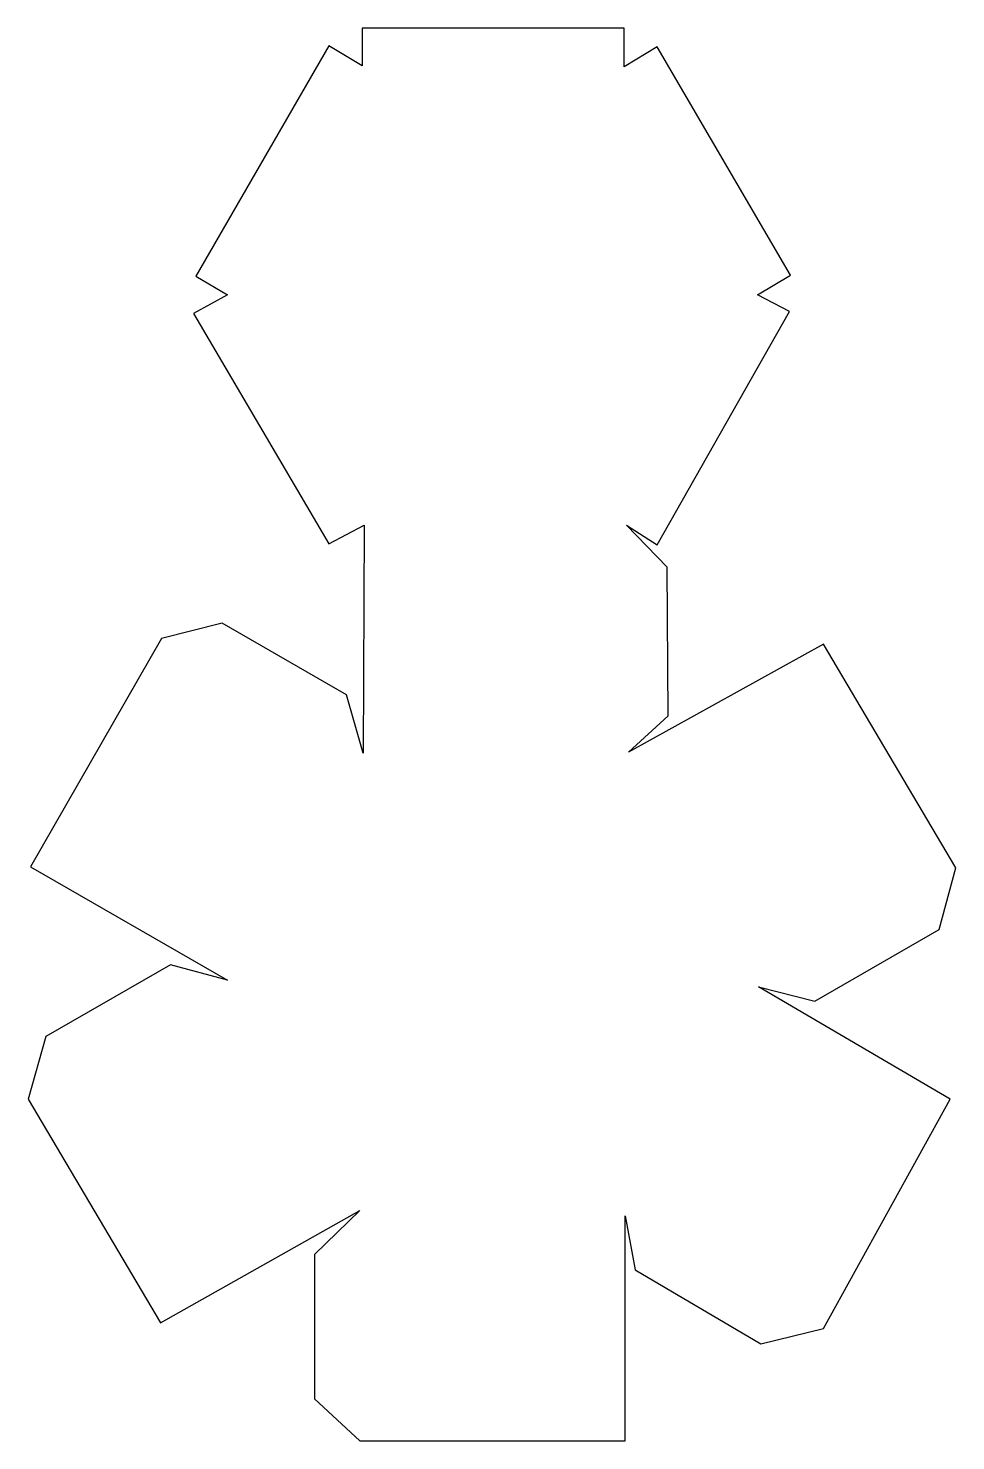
# Model space of a CAD drawing. Header units: centimetres. Extents: x -7.4 to 7.4, y -11.3 to 11.3.
import ezdxf

# ---------------------------------------------------------------- set-up
doc = ezdxf.new("R2010")
doc.units = ezdxf.units.CM
doc.header["$MEASUREMENT"] = 0
doc.layers.add('Camada 1', color=7, linetype='Continuous')

msp = doc.modelspace()

# ---------------------------------------------------------------- linework, layer by layer
at = {"layer": 'Camada 1'}
msp.add_open_spline([(-2.0869, 11.33631), (-2.0869, 11.33631), (2.12222, 11.33631), (2.12222, 11.33631), (2.12222, 11.33631), (2.12222, 11.33631), (2.12222, 10.71729), (2.12222, 10.71729), (2.12222, 10.71729), (2.12222, 10.71729), (2.65277, 11.03564), (2.65277, 11.03564), (2.65277, 11.03564), (2.65277, 11.03564), (4.79274, 7.37476), (4.79274, 7.37476), (4.79274, 7.37476), (4.79274, 7.37476), (4.26217, 7.05641), (4.26217, 7.05641), (4.26217, 7.05641), (4.26217, 7.05641), (4.77504, 6.79114), (4.77504, 6.79114), (4.77504, 6.79114), (4.77504, 6.79114), (2.65277, 3.04184), (2.65277, 3.04184), (2.65277, 3.04184), (2.65277, 3.04184), (2.1576, 3.36018), (2.1576, 3.36018), (2.1576, 3.36018), (2.1576, 3.36018), (2.81197, 2.68817), (2.81197, 2.68817), (2.81197, 2.68817), (2.81197, 2.68817), (2.82964, 0.30062), (2.82964, 0.30062), (2.82964, 0.30062), (2.82964, 0.30062), (2.19297, -0.28302), (2.19297, -0.28302), (2.19297, -0.28302), (2.19297, -0.28302), (5.32331, 1.45018), (5.32331, 1.45018), (5.32331, 1.45018), (5.32331, 1.45018), (7.44559, -2.13992), (7.44559, -2.13992), (7.44559, -2.13992), (7.44559, -2.13992), (7.18029, -3.13031), (7.18029, -3.13031), (7.18029, -3.13031), (7.18029, -3.13031), (5.18186, -4.27987), (5.18186, -4.27987), (5.18186, -4.27987), (5.18186, -4.27987), (4.2799, -4.04998), (4.2799, -4.04998), (4.2799, -4.04998), (4.2799, -4.04998), (7.35719, -5.85388), (7.35719, -5.85388), (7.35719, -5.85388), (7.35719, -5.85388), (5.32331, -9.53243), (5.32331, -9.53243), (5.32331, -9.53243), (5.32331, -9.53243), (4.31528, -9.78001), (4.31528, -9.78001), (4.31528, -9.78001), (4.31528, -9.78001), (2.29912, -8.5951), (2.29912, -8.5951), (2.29912, -8.5951), (2.29912, -8.5951), (2.13998, -7.72851), (2.13998, -7.72851), (2.13998, -7.72851), (2.13998, -7.72851), (2.13998, -11.33631), (2.13998, -11.33631), (2.13998, -11.33631), (2.13998, -11.33631), (-2.12228, -11.33631), (-2.12228, -11.33631), (-2.12228, -11.33631), (-2.12228, -11.33631), (-2.84737, -10.66427), (-2.84737, -10.66427), (-2.84737, -10.66427), (-2.84737, -10.66427), (-2.84737, -8.3475), (-2.84737, -8.3475), (-2.84737, -8.3475), (-2.84737, -8.3475), (-2.12228, -7.64008), (-2.12228, -7.64008), (-2.12228, -7.64008), (-2.12228, -7.64008), (-5.32334, -9.44398), (-5.32334, -9.44398), (-5.32334, -9.44398), (-5.32334, -9.44398), (-7.44559, -5.85385), (-7.44559, -5.85385), (-7.44559, -5.85385), (-7.44559, -5.85385), (-7.16264, -4.84576), (-7.16264, -4.84576), (-7.16264, -4.84576), (-7.16264, -4.84576), (-5.16419, -3.69623), (-5.16419, -3.69623), (-5.16419, -3.69623), (-5.16419, -3.69623), (-4.24455, -3.94383), (-4.24455, -3.94383), (-4.24455, -3.94383), (-4.24455, -3.94383), (-7.41024, -2.1222), (-7.41024, -2.1222), (-7.41024, -2.1222), (-7.41024, -2.1222), (-5.30566, 1.53863), (-5.30566, 1.53863), (-5.30566, 1.53863), (-5.30566, 1.53863), (-4.33295, 1.7862), (-4.33295, 1.7862), (-4.33295, 1.7862), (-4.33295, 1.7862), (-2.33452, 0.63667), (-2.33452, 0.63667), (-2.33452, 0.63667), (-2.33452, 0.63667), (-2.06923, -0.30067), (-2.06923, -0.30067), (-2.06923, -0.30067), (-2.06923, -0.30067), (-2.05155, 3.36024), (-2.05155, 3.36024), (-2.05155, 3.36024), (-2.05155, 3.36024), (-2.6175, 3.05956), (-2.6175, 3.05956), (-2.6175, 3.05956), (-2.6175, 3.05956), (-4.79279, 6.75579), (-4.79279, 6.75579), (-4.79279, 6.75579), (-4.79279, 6.75579), (-4.24455, 7.05644), (-4.24455, 7.05644), (-4.24455, 7.05644), (-4.24455, 7.05644), (-4.75742, 7.35708), (-4.75742, 7.35708), (-4.75742, 7.35708), (-4.75742, 7.35708), (-2.6175, 11.05331), (-2.6175, 11.05331), (-2.6175, 11.05331), (-2.6175, 11.05331), (-2.0869, 10.73497), (-2.0869, 10.73497), (-2.0869, 10.73497), (-2.0869, 10.73497), (-2.0869, 11.33631), (-2.0869, 11.33631)], degree=3, knots=[0, 0, 0, 0, 0.02222222, 0.02222222, 0.02222222, 0.02222222, 0.04444444, 0.04444444, 0.04444444, 0.04444444, 0.06666667, 0.06666667, 0.06666667, 0.06666667, 0.08888889, 0.08888889, 0.08888889, 0.08888889, 0.11111111, 0.11111111, 0.11111111, 0.11111111, 0.13333333, 0.13333333, 0.13333333, 0.13333333, 0.15555556, 0.15555556, 0.15555556, 0.15555556, 0.17777778, 0.17777778, 0.17777778, 0.17777778, 0.2, 0.2, 0.2, 0.2, 0.22222222, 0.22222222, 0.22222222, 0.22222222, 0.24444444, 0.24444444, 0.24444444, 0.24444444, 0.26666667, 0.26666667, 0.26666667, 0.26666667, 0.28888889, 0.28888889, 0.28888889, 0.28888889, 0.31111111, 0.31111111, 0.31111111, 0.31111111, 0.33333333, 0.33333333, 0.33333333, 0.33333333, 0.35555556, 0.35555556, 0.35555556, 0.35555556, 0.37777778, 0.37777778, 0.37777778, 0.37777778, 0.4, 0.4, 0.4, 0.4, 0.42222222, 0.42222222, 0.42222222, 0.42222222, 0.44444444, 0.44444444, 0.44444444, 0.44444444, 0.46666667, 0.46666667, 0.46666667, 0.46666667, 0.48888889, 0.48888889, 0.48888889, 0.48888889, 0.51111111, 0.51111111, 0.51111111, 0.51111111, 0.53333333, 0.53333333, 0.53333333, 0.53333333, 0.55555556, 0.55555556, 0.55555556, 0.55555556, 0.57777778, 0.57777778, 0.57777778, 0.57777778, 0.6, 0.6, 0.6, 0.6, 0.62222222, 0.62222222, 0.62222222, 0.62222222, 0.64444444, 0.64444444, 0.64444444, 0.64444444, 0.66666667, 0.66666667, 0.66666667, 0.66666667, 0.68888889, 0.68888889, 0.68888889, 0.68888889, 0.71111111, 0.71111111, 0.71111111, 0.71111111, 0.73333333, 0.73333333, 0.73333333, 0.73333333, 0.75555556, 0.75555556, 0.75555556, 0.75555556, 0.77777778, 0.77777778, 0.77777778, 0.77777778, 0.8, 0.8, 0.8, 0.8, 0.82222222, 0.82222222, 0.82222222, 0.82222222, 0.84444444, 0.84444444, 0.84444444, 0.84444444, 0.86666667, 0.86666667, 0.86666667, 0.86666667, 0.88888889, 0.88888889, 0.88888889, 0.88888889, 0.91111111, 0.91111111, 0.91111111, 0.91111111, 0.93333333, 0.93333333, 0.93333333, 0.93333333, 0.95555556, 0.95555556, 0.95555556, 0.95555556, 1, 1, 1, 1], dxfattribs=at)

doc.saveas('drawing.dxf')
